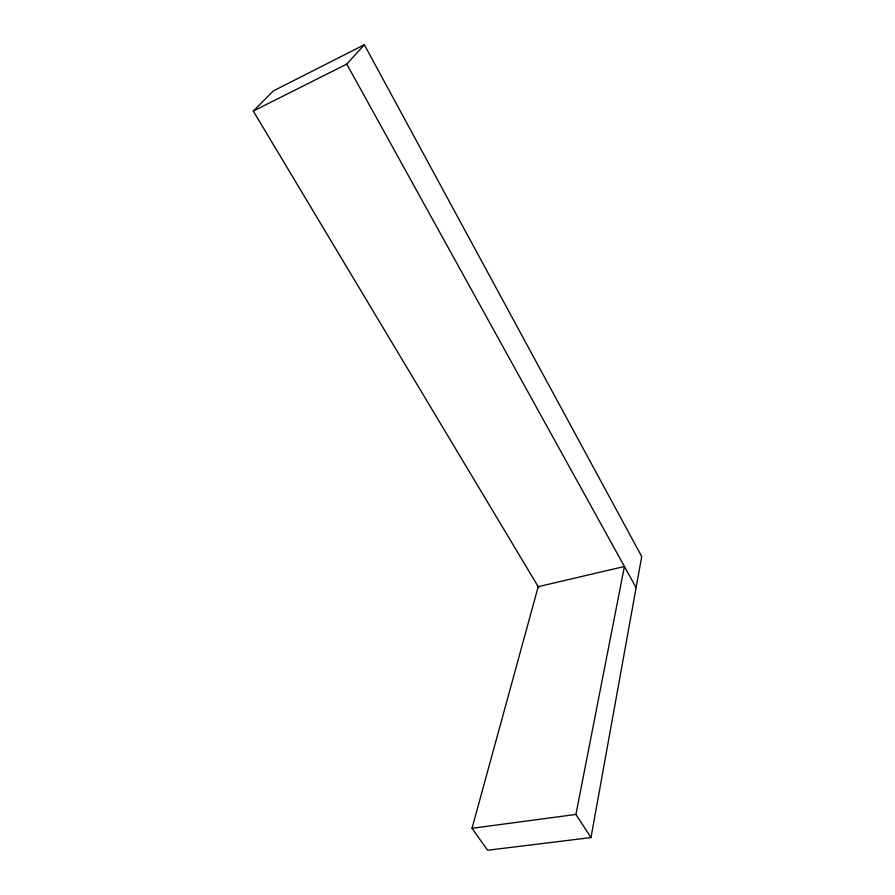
<?xml version="1.0" encoding="UTF-8"?>
<svg xmlns="http://www.w3.org/2000/svg" width="895" height="895" viewBox="0 0 895 895"><rect width="100%" height="100%" fill="white"/><g stroke="black" fill="none" stroke-linecap="round" stroke-linejoin="round"><path stroke-width="1.34" d="M590.991 837.575L575.921 814.439L624.419 566.479L538.208 586.672L472.012 828.3L487.663 850.25L590.991 837.575L641.726 556.545L364.354 44.75L273.4 90.887L253.274 111.058L538.835 587.724M253.274 111.058L346.768 64.104L364.354 44.75M472.012 828.3L575.921 814.439M346.768 64.104L636.11 587.635"/></g></svg>
